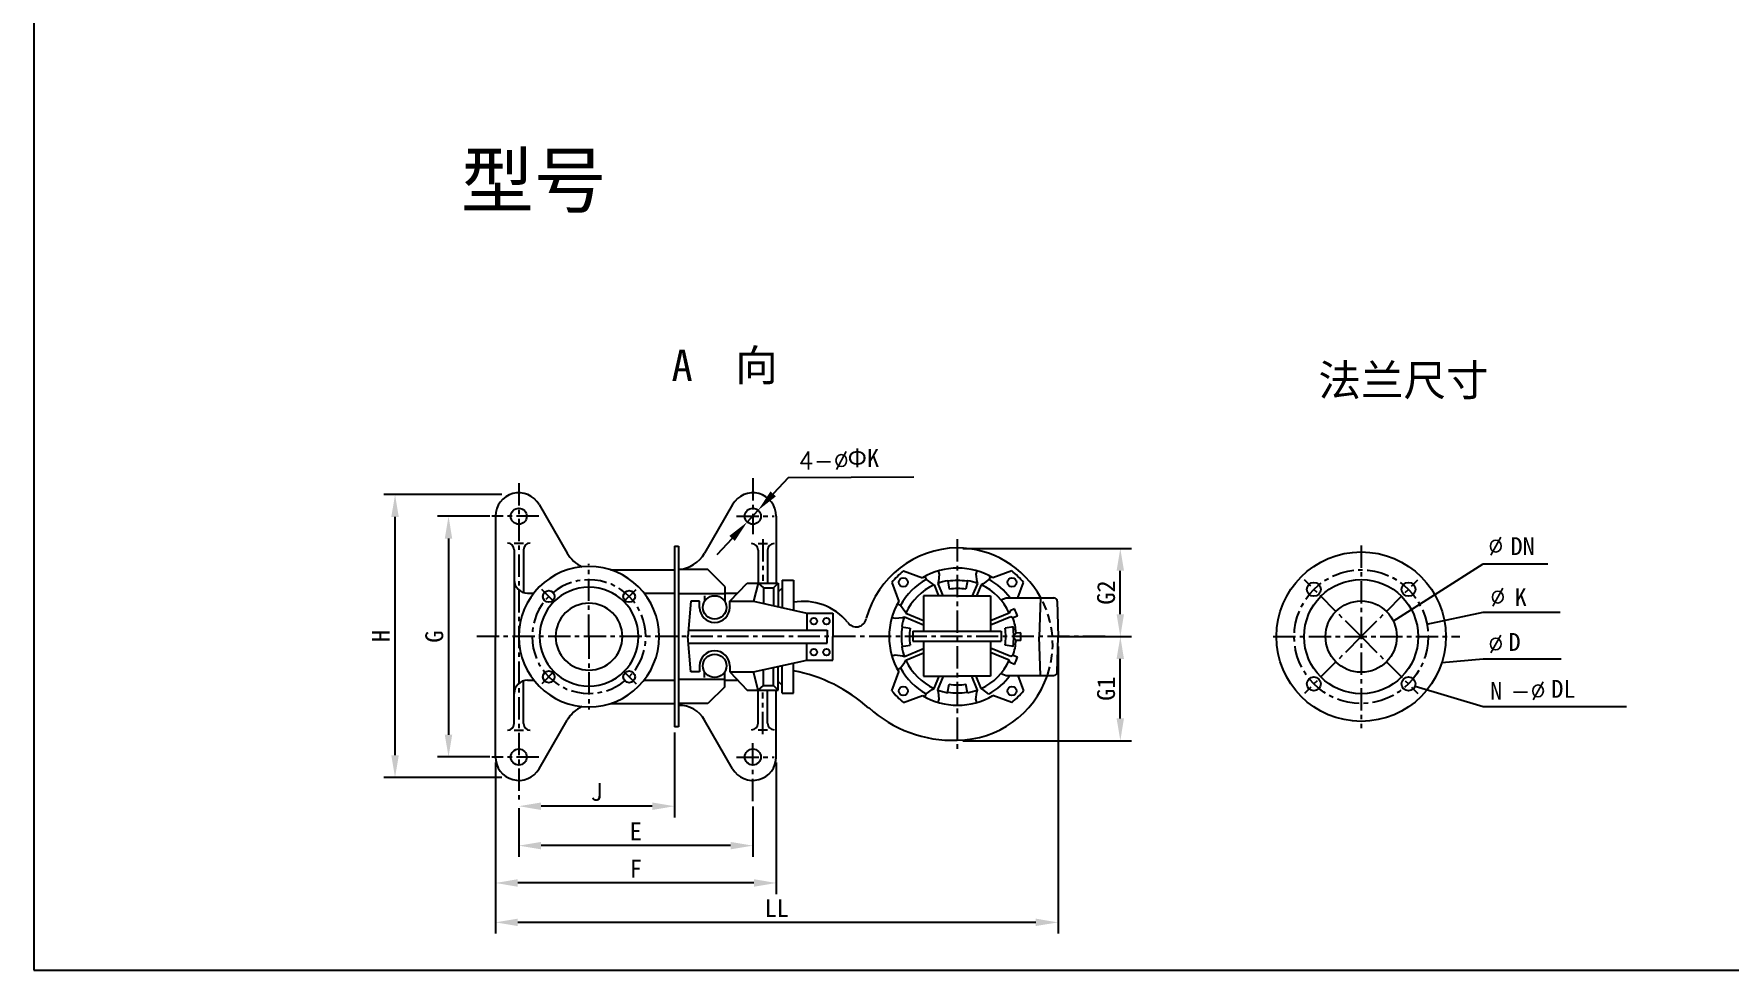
# Model space of a CAD drawing. Extents: x 1620 to 2878, y -792 to 791.
# Drawn here: x 2258.6 to 2448.7, y 119.4 to 224.4 of the extents above; entities that cross this region are included whole.
import ezdxf
from ezdxf.enums import TextEntityAlignment as Align

# ---------------------------------------------------------------- set-up
doc = ezdxf.new("R2010")
doc.units = 0
doc.header["$MEASUREMENT"] = 0
doc.linetypes.add('CENTERX2', pattern=[4, 2.5, -0.5, 0.5, -0.5])
doc.linetypes.add('DASHEDX2', pattern=[1.5, 1, -0.5])
doc.layers.get('0').update_dxf_attribs({"linetype": 'CONTINUOUS'})
doc.layers.get('DEFPOINTS').update_dxf_attribs({"linetype": 'CONTINUOUS'})
for name, color, linetype in [('1', 7, 'CONTINUOUS'), ('2', 1, 'CONTINUOUS'), ('3', 2, 'DASHEDX2'), ('5', 4, 'CENTERX2')]:
    doc.layers.add(name, color=color, linetype=linetype)
doc.styles.add('HZTXT', font='txt.shx', dxfattribs={"bigfont": 'hztxt.shx'})
doc.styles.get("Standard").update_dxf_attribs({"font": 'SimSun.ttf', "width": 0.6})
doc.dimstyles.get("Standard").update_dxf_attribs({"dimtxt": 0.18, "dimasz": 0.18, "dimexe": 0.18, "dimexo": 0.0625, "dimgap": 0.09, "dimtad": 0, "dimtih": 1, "dimtoh": 1, "dimdec": 4, "dimzin": 0, "dimdsep": 46, "dimtxsty": 'Standard', "dimcen": 0.09, "dimadec": 0, "dimazin": 0, "dimtfac": 1, "dimtdec": 4, "dimtofl": 0, "dimtmove": 0, "dimatfit": 3, "dimfxl": 0, "dimtolj": 1, "dimtzin": 0, "dimarcsym": 0})

# ---------------------------------------------------------------- blocks, each defined once
blk = doc.blocks.new('*D346')
at = {"layer": '2', "color": 0, "lineweight": -2}
for p, q in [((2373.47, 156.84), (2381.73, 156.84)), ((2380.48, 147.67), (2380.48, 154.34)), ((2362.8, 145.17), (2381.73, 145.17))]:
    blk.add_line(p, q, dxfattribs=at)
at = {"layer": '2', "color": 0}
for points in [[(2380.06, 154.34), (2380.89, 154.34), (2380.48, 156.84)], [(2380.06, 147.67), (2380.89, 147.67), (2380.48, 145.17)]]:
    blk.add_solid(points, dxfattribs=at)
at = {"layer": 'DEFPOINTS', "color": 0}
for p in [(2372.85, 156.84), (2380.48, 156.84), (2362.17, 145.17)]:
    blk.add_point(p, dxfattribs=at)
blk = doc.blocks.new('*D347')
at = {"layer": '2', "color": 0, "lineweight": -2}
for p, q in [((2362.8, 166.73), (2381.73, 166.73)), ((2380.48, 159.34), (2380.48, 164.23)), ((2373.47, 156.84), (2381.73, 156.84))]:
    blk.add_line(p, q, dxfattribs=at)
at = {"layer": '2', "color": 0}
for points in [[(2380.06, 164.23), (2380.89, 164.23), (2380.48, 166.73)], [(2380.06, 159.34), (2380.89, 159.34), (2380.48, 156.84)]]:
    blk.add_solid(points, dxfattribs=at)
at = {"layer": 'DEFPOINTS', "color": 0}
for p in [(2362.17, 166.73), (2380.48, 166.73), (2372.85, 156.84)]:
    blk.add_point(p, dxfattribs=at)
blk = doc.blocks.new('*D348')
at = {"layer": '2', "color": 0, "lineweight": -2}
for p, q in [((2309.76, 170.34), (2303.88, 170.34)), ((2305.13, 167.84), (2305.13, 145.84)), ((2309.76, 143.34), (2303.88, 143.34))]:
    blk.add_line(p, q, dxfattribs=at)
at = {"layer": '2', "color": 0}
for points in [[(2304.71, 167.84), (2305.54, 167.84), (2305.13, 170.34)], [(2304.71, 145.84), (2305.54, 145.84), (2305.13, 143.34)]]:
    blk.add_solid(points, dxfattribs=at)
at = {"layer": 'DEFPOINTS', "color": 0}
for p in [(2310.39, 170.34), (2305.13, 143.34), (2310.39, 143.34)]:
    blk.add_point(p, dxfattribs=at)
blk = doc.blocks.new('*D349')
at = {"layer": '2', "color": 0, "lineweight": -2}
for p, q in [((2373.49, 155.72), (2373.49, 123.54)), ((2310.39, 137.55), (2310.39, 123.54)), ((2370.99, 124.79), (2312.89, 124.79))]:
    blk.add_line(p, q, dxfattribs=at)
at = {"layer": '2', "color": 0}
for points in [[(2312.89, 125.21), (2312.89, 124.38), (2310.39, 124.79)], [(2370.99, 125.21), (2370.99, 124.38), (2373.49, 124.79)]]:
    blk.add_solid(points, dxfattribs=at)
at = {"layer": 'DEFPOINTS', "color": 0}
for p in [(2373.49, 156.35), (2310.39, 138.18), (2310.39, 124.79)]:
    blk.add_point(p, dxfattribs=at)
at = {"layer": '2', "color": 0, "insert": (2341.94, 126.67), "char_height": 2.5, "attachment_point": 5}
blk.add_mtext('\\A1;{ }', dxfattribs=at)
blk = doc.blocks.new('*D350')
at = {"layer": '2', "color": 0, "lineweight": -2}
for p, q in [((2310.39, 142.71), (2310.39, 127.96)), ((2341.89, 142.71), (2341.89, 127.96)), ((2339.39, 129.21), (2312.89, 129.21))]:
    blk.add_line(p, q, dxfattribs=at)
at = {"layer": '2', "color": 0}
for points in [[(2312.89, 129.63), (2312.89, 128.79), (2310.39, 129.21)], [(2339.39, 129.63), (2339.39, 128.79), (2341.89, 129.21)]]:
    blk.add_solid(points, dxfattribs=at)
at = {"layer": 'DEFPOINTS', "color": 0}
for p in [(2310.39, 143.34), (2341.89, 143.34), (2310.39, 129.21)]:
    blk.add_point(p, dxfattribs=at)
blk = doc.blocks.new('*D351')
at = {"layer": '2', "color": 0, "lineweight": -2}
for p, q in [((2311.11, 172.76), (2297.88, 172.76)), ((2299.13, 143.54), (2299.13, 170.26)), ((2311.11, 141.04), (2297.88, 141.04))]:
    blk.add_line(p, q, dxfattribs=at)
at = {"layer": '2', "color": 0}
for points in [[(2298.71, 170.26), (2299.55, 170.26), (2299.13, 172.76)], [(2298.71, 143.54), (2299.55, 143.54), (2299.13, 141.04)]]:
    blk.add_solid(points, dxfattribs=at)
at = {"layer": 'DEFPOINTS', "color": 0}
for p in [(2299.13, 172.76), (2311.74, 172.76), (2311.74, 141.04)]:
    blk.add_point(p, dxfattribs=at)
blk = doc.blocks.new('*D352')
at = {"layer": '2', "color": 0, "lineweight": -2}
for p, q in [((2343.25, 174.68), (2341.55, 172.85)), ((2338.63, 169.69), (2339.85, 171.01)), ((2336.93, 167.86), (2335.23, 166.02))]:
    blk.add_line(p, q, dxfattribs=at)
at = {"layer": '2', "color": 0}
for points in [[(2341.24, 173.13), (2341.85, 172.57), (2339.85, 171.01)], [(2336.63, 168.14), (2337.24, 167.57), (2338.63, 169.69)]]:
    blk.add_solid(points, dxfattribs=at)
at = {"layer": 'DEFPOINTS', "color": 0}
for p in [(2338.63, 169.69), (2339.85, 171.01)]:
    blk.add_point(p, dxfattribs=at)
blk = doc.blocks.new('*D355')
at = {"layer": '2', "color": 0, "lineweight": -2}
for p, q in [((2330.48, 146.1), (2330.48, 136.57)), ((2313.01, 137.59), (2313.01, 136.57)), ((2327.98, 137.82), (2315.51, 137.82))]:
    blk.add_line(p, q, dxfattribs=at)
at = {"layer": '2', "color": 0}
for points in [[(2315.51, 138.24), (2315.51, 137.4), (2313.01, 137.82)], [(2327.98, 138.24), (2327.98, 137.4), (2330.48, 137.82)]]:
    blk.add_solid(points, dxfattribs=at)
at = {"layer": 'DEFPOINTS', "color": 0}
for p in [(2330.48, 146.72), (2313.01, 138.22, 0.38), (2313.01, 137.82)]:
    blk.add_point(p, dxfattribs=at)
blk = doc.blocks.new('*D356')
at = {"layer": '2', "color": 0, "lineweight": -2}
for p, q in [((2339.26, 137.78), (2339.26, 132.15)), ((2313.01, 136.7), (2313.01, 132.15)), ((2336.76, 133.4), (2315.51, 133.4))]:
    blk.add_line(p, q, dxfattribs=at)
at = {"layer": '2', "color": 0}
for points in [[(2315.51, 133.81), (2315.51, 132.98), (2313.01, 133.4)], [(2336.76, 133.81), (2336.76, 132.98), (2339.26, 133.4)]]:
    blk.add_solid(points, dxfattribs=at)
at = {"layer": 'DEFPOINTS', "color": 0}
for p in [(2313.01, 137.32), (2339.26, 138.4, 0.38), (2313.01, 133.4)]:
    blk.add_point(p, dxfattribs=at)

msp = doc.modelspace()

# ---------------------------------------------------------------- linework, layer by layer
for p, q in [((2258.62105, 329.43729), (2258.62105, 119.43729)), ((2258.62105, 119.43729), (2555.62105, 119.43729))]:
    msp.add_line(p, q)
at = {"layer": '1', "color": 7}
for p, q in [((2315.28424, 171.64979), (2318.42358, 166.21229)), ((2336.9876, 171.64979), (2333.84826, 166.21229)), ((2310.38592, 170.33729), (2310.38592, 156.83729)), ((2341.88592, 170.33729, 0.375), (2341.88592, 162.83729)), ((2312.48592, 167.33729), (2313.53592, 167.33729)), ((2339.85635, 167.28067), (2340.90635, 167.28067)), ((2312.48592, 166.58729), (2312.48592, 156.83729)), ((2312.48592, 166.58729), (2312.48592, 163.21229)), ((2313.53592, 166.58729), (2313.53592, 161.78138)), ((2330.48135, 166.9734), (2330.48135, 146.7234)), ((2330.93135, 166.9734), (2330.93135, 146.7234)), ((2340.90635, 166.53067), (2340.90635, 162.83729)), ((2323.28252, 164.33729), (2330.48135, 164.33729)), ((2323.28252, 164.33729), (2330.48135, 164.33729)), ((2334.23135, 164.3484), (2330.93135, 164.3484)), ((2313.98592, 161.71229), (2314.67376, 161.71229)), ((2327.066, 161.71229), (2330.48135, 161.71229)), ((2336.10635, 161.6484), (2330.93135, 161.6484)), ((2336.10635, 162.4734), (2336.10635, 160.78694)), ((2336.10635, 162.4734), (2336.10635, 161.3484)), ((2336.10635, 161.71229), (2337.54418, 161.71229)), ((2338.62088, 162.83729), (2342.10635, 162.83729)), ((2339.85635, 162.83729), (2340.45635, 162.31229)), ((2340.45635, 162.31229), (2340.45635, 160.54972)), ((2340.45635, 162.31229), (2341.58135, 162.31229)), ((2341.58135, 162.31229), (2342.10635, 162.83729)), ((2341.58135, 162.31229), (2341.58135, 160.29852)), ((2342.10635, 162.83729), (2342.10635, 160.18129)), ((2330.48135, 160.4859), (2330.48135, 146.7234)), ((2333.85635, 161.4234), (2333.85635, 160.78694)), ((2310.38592, 143.33729), (2310.38592, 156.83729)), ((2312.48592, 147.08729), (2312.48592, 156.83729)), ((2336.10635, 152.02617), (2330.93135, 152.02617)), ((2333.85635, 152.25117), (2333.85635, 152.88763)), ((2336.10635, 151.20117), (2336.10635, 152.88763)), ((2336.10635, 151.20117), (2336.10635, 152.32617)), ((2340.45635, 151.36229), (2340.45635, 153.12486)), ((2341.58135, 151.36229), (2341.58135, 153.37605)), ((2342.10635, 150.83729), (2342.10635, 153.49328)), ((2312.48592, 147.08729), (2312.48592, 150.46229)), ((2313.53592, 147.08729), (2313.53592, 151.89319)), ((2313.98592, 151.96229), (2314.67376, 151.96229)), ((2327.066, 151.96229), (2330.48135, 151.96229)), ((2336.10635, 151.96229), (2337.54418, 151.96229)), ((2338.62088, 150.83729), (2342.10635, 150.83729)), ((2339.85635, 150.83729), (2340.45635, 151.36229)), ((2340.45635, 151.36229), (2341.58135, 151.36229)), ((2340.90635, 147.1439), (2340.90635, 150.83729)), ((2341.58135, 151.36229), (2342.10635, 150.83729)), ((2341.88592, 143.33729, 0.375), (2341.88592, 150.83729)), ((2341.88592, 143.33729, 0.375), (2341.88592, 150.83729)), ((2323.28252, 149.33729), (2330.48135, 149.33729)), ((2323.28252, 149.33729), (2330.48135, 149.33729)), ((2334.23135, 149.32617), (2330.93135, 149.32617)), ((2312.48592, 146.33729), (2313.53592, 146.33729)), ((2315.28424, 142.02479), (2318.42358, 147.46229)), ((2330.93135, 146.7234), (2330.48135, 146.7234)), ((2336.9876, 142.02479), (2333.84826, 147.46229)), ((2339.85635, 146.3939), (2340.90635, 146.3939))]:
    msp.add_line(p, q, dxfattribs=at)
at = {"layer": '1'}
for p, q in [((2330.48135, 166.9734), (2330.93135, 166.9734)), ((2339.85635, 166.53067), (2339.85635, 162.83729)), ((2336.10635, 162.4734), (2334.23135, 164.3484)), ((2356.16074, 164.23109), (2358.29591, 163.44079)), ((2358.54093, 163.5862), (2358.71692, 163.25506)), ((2360.06533, 164.21763), (2360.17504, 163.85903)), ((2360.17504, 163.85903), (2360.06908, 163.03268)), ((2364.39442, 164.21763), (2364.28471, 163.85903)), ((2364.28471, 163.85903), (2364.39068, 163.03268)), ((2365.91882, 163.5862), (2365.74284, 163.25506)), ((2368.2961, 164.22817), (2366.17577, 163.43367)), ((2336.66885, 160.79769), (2338.62088, 162.83729)), ((2339.85635, 162.83729), (2339.3458, 160.79769)), ((2342.55359, 162.29095), (2342.10635, 161.86975)), ((2342.55359, 163.1664), (2342.55359, 160.08143)), ((2342.55359, 163.1664), (2343.81719, 163.1664)), ((2343.81719, 163.1664), (2343.81719, 159.79928)), ((2354.83491, 162.90527), (2355.62522, 160.77009)), ((2358.71692, 163.25506), (2359.37617, 162.74567)), ((2359.37617, 162.74567), (2359.58392, 162.63608)), ((2359.58392, 162.63608), (2360.09552, 161.40096)), ((2360.06908, 163.03268), (2359.99966, 162.80829)), ((2359.99966, 162.80829), (2360.5826, 161.40096)), ((2361.11827, 163.11346), (2361.17988, 163.04801)), ((2361.11827, 163.11346), (2361.29238, 162.15412)), ((2363.34148, 163.11346), (2363.16738, 162.15412)), ((2363.34148, 163.11346), (2363.27988, 163.04801)), ((2364.46009, 162.80829), (2363.87716, 161.40096)), ((2364.87584, 162.63608), (2364.36423, 161.40096)), ((2364.39068, 163.03268), (2364.46009, 162.80829)), ((2365.08359, 162.74567), (2364.87584, 162.63608)), ((2365.74284, 163.25506), (2365.08359, 162.74567)), ((2368.97884, 161.18613), (2369.62192, 162.90235)), ((2332.31092, 160.79769), (2331.98714, 156.83729)), ((2333.29385, 160.79769), (2332.31092, 160.79769)), ((2333.29385, 160.1109), (2333.29385, 160.79769)), ((2336.66885, 160.1109), (2336.66885, 160.79769)), ((2336.66885, 160.79769), (2339.3458, 160.79769)), ((2339.3458, 160.79769), (2345.32237, 159.4632)), ((2355.4798, 160.52507), (2355.81094, 160.34908)), ((2355.81094, 160.34908), (2356.32033, 159.68984)), ((2356.32033, 159.68984), (2356.42992, 159.48209)), ((2358.41736, 161.40096), (2358.41736, 157.44655)), ((2362.16736, 161.40096), (2358.41736, 161.40096)), ((2362.16736, 161.40096), (2365.91736, 161.40096)), ((2365.91736, 161.40096), (2365.91736, 157.44655)), ((2367.09043, 160.96113), (2367.67034, 161.18613)), ((2367.67034, 161.18613), (2373.03413, 161.18613)), ((2368.12129, 159.72708), (2368.02984, 159.48209)), ((2368.59752, 159.96076), (2368.12129, 159.72708)), ((2371.53067, 161.18613), (2371.39314, 156.82528)), ((2373.40904, 160.81901), (2373.49307, 156.82419)), ((2345.32237, 159.4632), (2348.23505, 159.4632)), ((2345.32237, 159.4632), (2345.32237, 157.57701)), ((2348.23505, 159.4632), (2348.23505, 156.83729)), ((2354.84838, 159.00067), (2355.20697, 158.89096)), ((2355.20697, 158.89096), (2356.03332, 158.99693)), ((2355.95254, 157.94773), (2356.91188, 157.77363)), ((2355.96705, 157.95509), (2356.01799, 157.88613)), ((2356.03332, 158.99693), (2356.25771, 159.06634)), ((2356.25771, 159.06634), (2358.41736, 158.17178)), ((2356.42992, 159.48209), (2358.41736, 158.65886)), ((2368.02984, 159.48209), (2365.91736, 158.60707)), ((2368.20204, 159.06634), (2365.91736, 158.11999)), ((2368.50721, 157.94773), (2367.54787, 157.77363)), ((2368.43995, 158.95777), (2368.20204, 159.06634)), ((2368.94193, 159.12927), (2368.43995, 158.95777)), ((2368.50483, 157.96113), (2368.44176, 157.88613)), ((2332.31092, 152.87688), (2331.98714, 156.83729)), ((2332.0595, 157.57701), (2347.59733, 157.57701)), ((2332.0595, 156.09756), (2347.59733, 156.09756)), ((2345.32237, 154.21138), (2345.32237, 156.09756)), ((2347.59733, 157.57701), (2347.59733, 156.83729)), ((2347.59733, 156.09756), (2347.59733, 156.83729)), ((2348.23505, 154.21138), (2348.23505, 156.83729)), ((2355.95254, 155.72452), (2356.91188, 155.89863)), ((2357.21878, 157.44655), (2357.21878, 156.34626)), ((2357.21878, 157.44655), (2367.10532, 157.44655)), ((2357.21878, 156.34626), (2367.10532, 156.34626)), ((2358.41736, 156.34626), (2358.41736, 152.40096)), ((2365.91736, 156.34626), (2365.91736, 152.40096)), ((2367.10532, 157.44655), (2367.10532, 156.34626)), ((2368.50721, 155.72452), (2367.54787, 155.89863)), ((2368.52816, 156.68921), (2368.77916, 156.41978)), ((2368.52849, 156.97065), (2368.78011, 157.2395)), ((2369.30856, 156.38613), (2368.77916, 156.41978)), ((2369.30958, 157.27193), (2368.78011, 157.2395)), ((2371.53067, 152.48613), (2371.39382, 156.82528)), ((2373.40904, 152.85324), (2373.49257, 156.82419)), ((2339.3458, 152.87688), (2345.32237, 154.21138)), ((2345.32237, 154.21138), (2348.23505, 154.21138)), ((2354.84838, 154.67158), (2355.20697, 154.78129)), ((2354.84838, 154.67158), (2355.20697, 154.78129)), ((2355.20697, 154.78129), (2356.03332, 154.67532)), ((2355.20697, 154.78129), (2356.03332, 154.67532)), ((2355.81094, 153.32317), (2356.32033, 153.98241)), ((2355.96705, 155.71716), (2356.01799, 155.78613)), ((2356.03332, 154.67532), (2356.25771, 154.60591)), ((2356.25771, 154.60591), (2358.41736, 155.50047)), ((2356.32033, 153.98241), (2356.42992, 154.19017)), ((2356.42992, 154.19017), (2358.41736, 155.01339)), ((2368.20204, 154.60591), (2365.91736, 155.55226)), ((2368.02984, 154.19017), (2365.91736, 155.06518)), ((2368.12129, 153.94517), (2368.02984, 154.19017)), ((2368.59752, 153.71149), (2368.12129, 153.94517)), ((2368.43995, 154.71448), (2368.20204, 154.60591)), ((2368.94193, 154.54298), (2368.43995, 154.71448)), ((2368.50483, 155.71113), (2368.44176, 155.78613)), ((2333.29385, 152.87688), (2332.31092, 152.87688)), ((2333.29385, 153.56367), (2333.29385, 152.87688)), ((2336.66885, 153.56367), (2336.66885, 152.87688)), ((2336.66885, 152.87688), (2338.62088, 150.83729)), ((2336.66885, 152.87688), (2339.3458, 152.87688)), ((2339.85635, 150.83729), (2339.3458, 152.87688)), ((2342.55359, 150.50817), (2342.55359, 153.59314)), ((2343.81719, 150.50817), (2343.81719, 153.87529)), ((2354.83491, 150.76698), (2355.62522, 152.90216)), ((2355.4798, 153.14718), (2355.81094, 153.32317)), ((2358.41736, 152.40096), (2362.16736, 152.40096)), ((2359.58392, 151.03617), (2360.14923, 152.40096)), ((2359.99662, 150.85661), (2360.63631, 152.40096)), ((2365.91736, 152.40096), (2362.16736, 152.40096)), ((2364.4507, 150.85198), (2363.81194, 152.40096)), ((2364.86671, 151.02353), (2364.2987, 152.40096)), ((2367.09762, 152.71113), (2367.67034, 152.48613)), ((2367.67034, 152.48613), (2373.03413, 152.48613)), ((2368.96858, 152.47009), (2369.60762, 150.75236)), ((2336.10635, 151.20117), (2334.23135, 149.32617)), ((2339.85635, 147.1439), (2339.85635, 150.83729)), ((2342.55359, 151.38362), (2342.10635, 151.80482)), ((2342.55359, 150.50817), (2343.81719, 150.50817)), ((2356.16074, 149.44116), (2358.29591, 150.23146)), ((2358.54093, 150.08605), (2358.71692, 150.41719)), ((2358.71692, 150.41719), (2359.37617, 150.92658)), ((2359.37617, 150.92658), (2359.58392, 151.03617)), ((2360.06908, 150.63957), (2359.99966, 150.86396)), ((2360.17504, 149.81322), (2360.06908, 150.63957)), ((2361.1084, 150.55206), (2361.28402, 151.51112)), ((2361.1084, 150.55206), (2361.17011, 150.61741)), ((2363.33161, 150.54856), (2363.15901, 151.50818)), ((2363.33161, 150.54856), (2363.27011, 150.61411)), ((2364.27367, 149.80151), (2364.38093, 150.62769)), ((2364.38093, 150.62769), (2364.4507, 150.85198)), ((2364.39068, 150.63957), (2364.46009, 150.86396)), ((2365.07429, 150.91362), (2364.86671, 151.02353)), ((2365.73274, 150.40319), (2365.07429, 150.91362)), ((2368.2961, 149.44408), (2366.17577, 150.23858)), ((2360.06533, 149.45462), (2360.17504, 149.81322)), ((2364.39442, 149.45462), (2364.28471, 149.81322))]:
    msp.add_line(p, q, dxfattribs=at)
at = {"layer": '1', "color": 7}
for centre, radius in [((2313.01092, 170.33729), 0.9), ((2339.26092, 170.33729), 0.9), ((2316.37354, 161.34509), 0.65625), ((2325.38915, 161.34509), 0.65625), ((2316.37354, 152.32948), 0.65625), ((2325.38915, 152.32948), 0.65625), ((2313.01092, 143.33729), 0.9), ((2339.26092, 143.33729), 0.9)]:
    msp.add_circle(centre, radius, dxfattribs=at)
at = {"layer": '1'}
for centre, radius in [((2407.49327, 156.83729), 9.5), ((2356.13108, 162.93492), 0.50625), ((2368.32867, 162.93492), 0.50625), ((2407.49327, 156.83729), 6.4), ((2402.18997, 162.14059), 0.78), ((2412.79657, 162.14059), 0.78), ((2334.98135, 160.1109), 1.3125), ((2407.49327, 156.83729), 4), ((2346.09727, 158.57654), 0.36062), ((2347.51399, 158.57654), 0.36062), ((2334.98135, 153.56367), 1.3125), ((2346.09727, 155.09803), 0.36062), ((2347.51399, 155.09803), 0.36062), ((2402.18997, 151.53398), 0.78), ((2412.79657, 151.53398), 0.78), ((2356.13108, 150.73733), 0.50625), ((2368.32867, 150.73733), 0.50625)]:
    msp.add_circle(centre, radius, dxfattribs=at)
at = {"layer": '1', "color": 7}
for centre, radius, start, end in [((2313.01092, 170.33729), 2.625, 30, 180), ((2339.26092, 170.33729), 2.625, 0, 150), ((2311.73592, 166.58729), 0.75, 0, 90), ((2314.28592, 166.58729), 0.75, 90, 180), ((2339.10635, 166.53067), 0.75, 0, 90), ((2341.65635, 166.53067), 0.75, 90, 180), ((2321.67118, 168.08729), 3.75, 210, 245.4974749), ((2330.60067, 168.08729), 3.75, 275.0589692, 330), ((2320.88135, 156.83729), 7.875, 0, 180), ((2313.98592, 163.21229), 1.5, 180, 270), ((2320.88135, 156.83729), 5.55, 0, 180), ((2320.88135, 156.83729), 3.75, 0, 180), ((2320.88135, 156.83729), 7.875, 180, 0), ((2320.88135, 156.83729), 5.55, 180, 0), ((2320.88135, 156.83729), 3.75, 180, 0), ((2313.98592, 150.46229), 1.5, 90, 180), ((2321.67118, 145.58729), 3.75, 114.5025251, 150), ((2331.07853, 145.99023), 3.13662, 27.9896279, 92.6894802), ((2311.73592, 147.08729), 0.75, 270, 0), ((2314.28592, 147.08729), 0.75, 180, 270), ((2339.10635, 147.1439), 0.75, 270, 0), ((2341.65635, 147.1439), 0.75, 180, 270), ((2313.01092, 143.33729), 2.625, 180, 330), ((2339.26092, 143.33729), 2.625, 210, 0)]:
    msp.add_arc(centre, radius, start, end, dxfattribs=at)
at = {"layer": '1'}
for centre, radius, start, end in [((2362.35709, 156.03434), 10.76261, 91.0162742, 164.4125864), ((2362.11204, 156.0121), 10.78329, 28.7817313, 89.7122388), ((2362.22988, 156.83613), 9.5625, 129.3617539, 140.6382461), ((2362.22988, 156.83613), 7.6875, 59.1169806, 120.7795048), ((2362.22861, 156.83767), 9.5625, 39.3617539, 50.6382461), ((2362.22988, 156.83613), 7.3125, 118.6744236, 151.3255764), ((2362.22988, 156.83613), 6.375, 114.5226241, 155.4773759), ((2362.22988, 156.83613), 6.375, 100.0419836, 110.4773759), ((2362.22988, 156.83613), 6.375, 100.0419836, 100.0448263), ((2362.22988, 156.83613), 6.3, 80.4059318, 99.5940682), ((2362.22988, 156.83613), 5.4, 80.0021565, 99.9978435), ((2362.22988, 156.83613), 6.375, 69.5226241, 79.9580164), ((2362.22988, 156.83613), 6.375, 79.9551737, 79.9580164), ((2362.22988, 156.83613), 6.375, 24.5226241, 65.4773759), ((2362.22988, 156.83613), 7.3125, 36.5034932, 61.3255764), ((2334.98135, 160.1109), 1.6875, 180, 0), ((2344.93485, 154.35637), 6.43178, 39.7741398, 100.0071989), ((2362.22988, 156.83613), 7.6875, 149.2204952, 180), ((2362.22988, 156.83613), 7.09297, 18.8625335, 26.1374665), ((2373.03413, 160.81113), 0.375, 1.2050325, 90), ((2350.85692, 159.08335), 1.15445, 212.0232287, 349.0381167), ((2362.22988, 156.83613), 6.3, 170.4059318, 180), ((2362.22988, 156.83613), 6.375, 159.5226241, 169.8357514), ((2362.22988, 156.83613), 5.4, 170.0021565, 180), ((2362.22988, 156.83613), 5.4, 0, 9.9978435), ((2362.22988, 156.83613), 6.5625, 3.6374665, 18.8625335), ((2362.22988, 156.83613), 6.3, 0, 9.5940682), ((2362.22988, 156.83613), 7.6875, 180, 210.7795048), ((2362.22988, 156.83613), 6.3, 180, 189.5940682), ((2362.22988, 156.83613), 5.4, 180, 189.9978435), ((2362.22988, 156.83613), 5.4, 350.0021565, 0), ((2362.22988, 156.83613), 6.5625, 341.1374665, 356.3625335), ((2362.22988, 156.83613), 6.3, 350.4059318, 0), ((2362.22988, 156.83613), 7.09297, 356.3625335, 0), ((2362.22988, 156.8383), 7.09297, 359.8675062, 3.5049727), ((2334.98135, 153.56367), 1.6875, 0, 180), ((2362.22988, 156.83613), 6.375, 190.1642486, 200.4773759), ((2362.22988, 156.83613), 6.375, 190.1642486, 200.4773759), ((2362.22988, 156.83613), 6.375, 204.5226241, 245.4773759), ((2362.22987, 156.82764), 6.375, 294.4325834, 335.3873353), ((2362.22988, 156.83613), 7.09297, 333.8625335, 341.1374665), ((2340.70583, 136.10123), 17.17616, 47.7175257, 79.5636123), ((2362.22988, 156.83613), 7.3125, 208.6744236, 241.3255764), ((2362.11204, 156.0121), 10.78329, 270.3122178, 340.9141262), ((2362.22988, 156.83201), 7.3125, 298.622006, 323.4440892), ((2373.03413, 152.86113), 0.375, 270, 358.7949675), ((2362.22988, 156.83613), 9.5625, 219.3617539, 230.6382461), ((2362.22988, 156.83613), 7.6875, 239.2204952, 300.8830194), ((2362.22987, 156.82764), 6.375, 249.4325834, 259.8679758), ((2362.22987, 156.82764), 6.375, 259.8651331, 259.8679758), ((2362.22987, 156.82764), 6.3, 260.3158912, 279.5040276), ((2362.22987, 156.82764), 5.4, 259.9121159, 279.9078029), ((2362.22987, 156.82764), 6.375, 279.951943, 290.3873353), ((2362.22987, 156.82764), 6.375, 279.951943, 279.9547857), ((2362.22988, 156.83613), 9.5625, 309.3737291, 320.6262709), ((2361.64108, 159.08799), 13.86914, 227.4467005, 272.1889064)]:
    msp.add_arc(centre, radius, start, end, dxfattribs=at)
at = {"layer": '2'}
for p, q in [((2343.24616, 174.68411), (2357.33273, 174.74331)), ((2411.09683, 158.57348), (2421.1782, 165.01534)), ((2421.1782, 165.01534), (2428.44036, 165.01534)), ((2414.86242, 158.23215), (2421.1782, 159.57577)), ((2421.1782, 159.57577), (2429.80188, 159.57577)), ((2416.54163, 153.94294), (2421.1782, 154.36578)), ((2421.1782, 154.36578), (2429.93395, 154.36578)), ((2413.54092, 151.30087), (2421.1782, 149.00537)), ((2421.1782, 149.00537), (2437.25439, 149.00537))]:
    msp.add_line(p, q, dxfattribs=at)
at = {"layer": '3'}
msp.add_arc((2362.11204, 156.0121), 10.78329, 340.9141262, 28.7817313, dxfattribs=at)
at = {"layer": '5'}
for p, q in [((2313.00635, 174.05429, 0.375), (2313.00635, 138.21964, 0.375)), ((2339.26092, 174.60373, 0.375), (2339.26092, 168.32857, 0.375)), ((2315.2488, 170.33729), (2309.99485, 170.33729)), ((2337.43747, 170.33729), (2341.65666, 170.33729)), ((2340.38135, 167.77745), (2340.38135, 163.11242)), ((2362.1662, 167.76767), (2362.1662, 144.04746)), ((2407.49327, 167.07189), (2407.49327, 146.56026)), ((2320.88135, 156.83729), (2320.88135, 165.01673)), ((2316.9569, 160.76173), (2315.57804, 162.14059)), ((2324.80579, 160.76173), (2326.18465, 162.14059)), ((2407.49327, 156.83729), (2401.12931, 163.20125)), ((2407.49327, 156.83729), (2413.85723, 163.20125)), ((2378.79263, 156.83729), (2308.0971, 156.83729)), ((2320.88135, 156.83729), (2320.88135, 148.65785)), ((2397.62858, 156.83729), (2418.57274, 156.83729)), ((2407.49327, 156.83729), (2401.12931, 150.47332)), ((2407.49327, 156.83729), (2413.85723, 150.47332)), ((2316.9569, 152.91284), (2315.57804, 151.53398)), ((2324.80579, 152.91284), (2326.18465, 151.53398)), ((2340.38135, 145.89712), (2340.38135, 150.56216)), ((2339.26092, 138.40258, 0.375), (2339.26092, 145.346, 0.375)), ((2315.2488, 143.33729), (2309.99485, 143.33729)), ((2337.43747, 143.33729), (2341.65666, 143.33729))]:
    msp.add_line(p, q, dxfattribs=at)
msp.add_circle((2407.49327, 156.83729), 7.5, dxfattribs=at)
for start, end in [(0, 180), (180, 0)]:
    msp.add_arc((2320.88135, 156.83729), 6.375, start, end, dxfattribs=at)
at = {"layer": 'DEFPOINTS', "color": 0, "linetype": 'ByBlock'}
for p in [(2340.16092, 170.33729), (2325.56234, 152.96246), (2325.21596, 151.69649), (2340.16092, 143.33729)]:
    msp.add_point(p, dxfattribs=at)

# ---------------------------------------------------------------- texts
at = {"style": 'HZTXT'}
for s, p in [('4-%%c', (2344.38395, 175.58945)), ('%%c', (2421.72845, 165.98637)), ('%%c', (2421.95728, 160.27025)), ('%%c', (2421.72845, 155.01142)), ('-%%c', (2424.24558, 149.7526))]:
    msp.add_text(s, height=2, dxfattribs=at).set_placement(p)
for tag, p, height in [('型号', (2306.50365, 205.01789), 6), ('ΦK', (2349.87851, 175.87673), 2), ('DN', (2424.24555, 165.98639), 2), ('K', (2424.70325, 160.27029), 2), ('D', (2424.01675, 155.24009), 2), ('N', (2421.95725, 149.75259), 2), ('DL', (2428.82215, 149.98119), 2)]:
    msp.add_attdef(tag, p, '', height=height)
for tag, p in [('G2', (2380.47657, 161.7818)), ('H', (2299.1288, 156.90067)), ('G', (2305.12745, 156.83729)), ('G1', (2380.47657, 151.00187))]:
    msp.add_attdef(tag, text='', height=2, rotation=90).set_placement(p, align=Align.BOTTOM_CENTER)
for tag, p in [('J', (2321.74385, 137.82049)), ('E', (2326.13363, 133.39751)), ('F', (2326.13592, 129.21032)), ('LL', (2341.93925, 124.79282))]:
    msp.add_attdef(tag, text='', height=2).set_placement(p, align=Align.BOTTOM_CENTER)
at = {"layer": '2'}
for s, p in [('A  向', (2330.1369, 185.51227)), ('法兰尺寸 ', (2402.68975, 183.8446))]:
    msp.add_text(s, height=3.5, dxfattribs=at).set_placement(p)

# ---------------------------------------------------------------- dimensions: what is measured, and where the dimension line sits
dim = msp.add_diameter_dim_2p(p1=(2338.62892, 169.692), p2=(2339.85113, 171.01344), text=' ', dimstyle='Standard', override={"dimtxt": 2.5, "dimasz": 2.5, "dimexe": 1.25, "dimexo": 0.625, "dimgap": 0.625, "dimtad": 1, "dimtih": 0, "dimtoh": 0, "dimzin": 8, "dimlunit": 6, "dimcen": 2.5, "dimtofl": 1}, dxfattribs=at)
dim.commit()
dim.dimension.update_dxf_attribs({"geometry": '*D352', "text_midpoint": (2343.24616, 174.68411)})
for base, p1, p2, picture, middle in [((2299.1288, 172.7592), (2311.737, 141.04213), (2311.737, 172.7592), '*D351', (2299.1288, 156.90067)), ((2305.12745, 143.33729), (2310.38592, 170.33729), (2310.38592, 143.33729), '*D348', (2305.12745, 156.83729))]:
    dim = msp.add_linear_dim(base=base, p1=p1, p2=p2, angle=90, text=' ', dimstyle='Standard', override={"dimtxt": 2.5, "dimasz": 2.5, "dimexe": 1.25, "dimexo": 0.625, "dimgap": 0.625, "dimtad": 1, "dimtih": 0, "dimtoh": 0, "dimzin": 8, "dimlunit": 6, "dimcen": 2.5, "dimtofl": 1}, dxfattribs=at)
    dim.commit()
    dim.dimension.update_dxf_attribs({"geometry": picture, "text_midpoint": middle, "dimtype": 160})
for base, p1, p2, picture, middle in [((2380.47657, 166.72631), (2372.84953, 156.83729), (2362.1708, 166.72631), '*D347', (2380.47657, 161.7818)), ((2380.47657, 156.83729), (2362.1708, 145.16645), (2372.84953, 156.83729), '*D346', (2380.47657, 151.00187))]:
    dim = msp.add_linear_dim(base=base, p1=p1, p2=p2, angle=90, text=' ', dimstyle='Standard', override={"dimtxt": 2.5, "dimasz": 2.5, "dimexe": 1.25, "dimexo": 0.625, "dimgap": 0.625, "dimtad": 1, "dimtih": 0, "dimtoh": 0, "dimzin": 8, "dimlunit": 6, "dimcen": 2.5, "dimtofl": 1}, dxfattribs=at)
    dim.commit()
    dim.dimension.update_dxf_attribs({"geometry": picture, "text_midpoint": middle})
dim = msp.add_linear_dim(base=(2310.38592, 124.79282), p1=(2373.49257, 156.3472), p2=(2310.38592, 138.17587), text='{ }', dimstyle='Standard', override={"dimtxt": 2.5, "dimasz": 2.5, "dimexe": 1.25, "dimexo": 0.625, "dimgap": 0.625, "dimtad": 1, "dimtih": 0, "dimtoh": 0, "dimzin": 8, "dimlunit": 6, "dimcen": 2.5, "dimtofl": 1}, dxfattribs=at)
dim.commit()
dim.dimension.update_dxf_attribs({"geometry": '*D349', "text_midpoint": (2341.93925, 124.79282), "dimtype": 160})
for base, p1, p2, picture, middle in [((2313.00635, 137.82049), (2330.48135, 146.7234), (2313.00635, 138.21964, 0.375), '*D355', (2321.74385, 137.82049)), ((2310.38592, 129.21032), (2341.88592, 143.33729), (2310.38592, 143.33729), '*D350', (2326.13592, 129.21032)), ((2313.00635, 133.39751), (2339.26092, 138.40258, 0.375), (2313.00635, 137.32049), '*D356', (2326.13363, 133.39751))]:
    dim = msp.add_linear_dim(base=base, p1=p1, p2=p2, text=' ', dimstyle='Standard', override={"dimtxt": 2.5, "dimasz": 2.5, "dimexe": 1.25, "dimexo": 0.625, "dimgap": 0.625, "dimtad": 1, "dimtih": 0, "dimtoh": 0, "dimzin": 8, "dimlunit": 6, "dimcen": 2.5, "dimtofl": 1}, dxfattribs=at)
    dim.commit()
    dim.dimension.update_dxf_attribs({"geometry": picture, "text_midpoint": middle})

doc.saveas('drawing.dxf')
